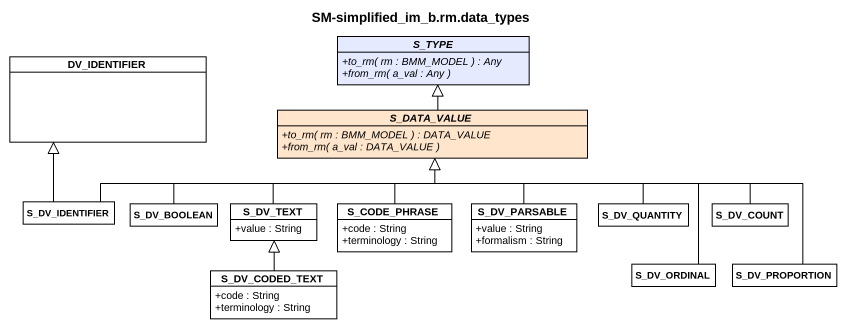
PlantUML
@startuml
title SM-simplified_im_b.rm.data_types
hide circle
hide empty members
skinparam classAttributeIconSize 0
class DV_IDENTIFIER #FFFFFF
abstract class S_TYPE #E5EAFF {
  {abstract} +to_rm( rm : BMM_MODEL ) : Any
  {abstract} +from_rm( a_val : Any )
}
abstract class S_DATA_VALUE #FFE5CB {
  {abstract} +to_rm( rm : BMM_MODEL ) : DATA_VALUE
  {abstract} +from_rm( a_val : DATA_VALUE )
}
class S_DV_IDENTIFIER
class S_DV_BOOLEAN
class S_DV_TEXT {
  +value : String
}
class S_CODE_PHRASE {
  +code : String
  +terminology : String
}
class S_DV_PARSABLE {
  +value : String
  +formalism : String
}
class S_DV_QUANTITY
class S_DV_COUNT
class S_DV_CODED_TEXT {
  +code : String
  +terminology : String
}
class S_DV_ORDINAL
class S_DV_PROPORTION
S_DATA_VALUE -up-|> S_TYPE
S_DV_IDENTIFIER -up-|> DV_IDENTIFIER
S_DV_IDENTIFIER -right-|> S_DATA_VALUE
S_DV_BOOLEAN -right-|> S_DATA_VALUE
S_DV_TEXT -right-|> S_DATA_VALUE
S_CODE_PHRASE -up-|> S_DATA_VALUE
S_DV_PARSABLE -up-|> S_DATA_VALUE
S_DV_QUANTITY -left-|> S_DATA_VALUE
S_DV_COUNT -left-|> S_DATA_VALUE
S_DV_CODED_TEXT -up-|> S_DV_TEXT
S_DV_ORDINAL -left-|> S_DATA_VALUE
S_DV_PROPORTION -left-|> S_DATA_VALUE
@enduml
